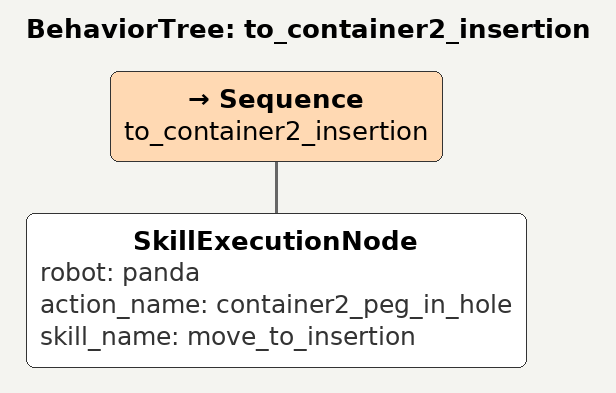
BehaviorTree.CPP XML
<?xml version="1.0"?>
<root BTCPP_format="4">
  <BehaviorTree ID="to_container2_insertion">
    <Sequence name="to_container2_insertion">
      <SkillExecutionNode robot="panda" action_name="container2_peg_in_hole" skill_name="move_to_insertion"/>
    </Sequence>
  </BehaviorTree>
</root>
